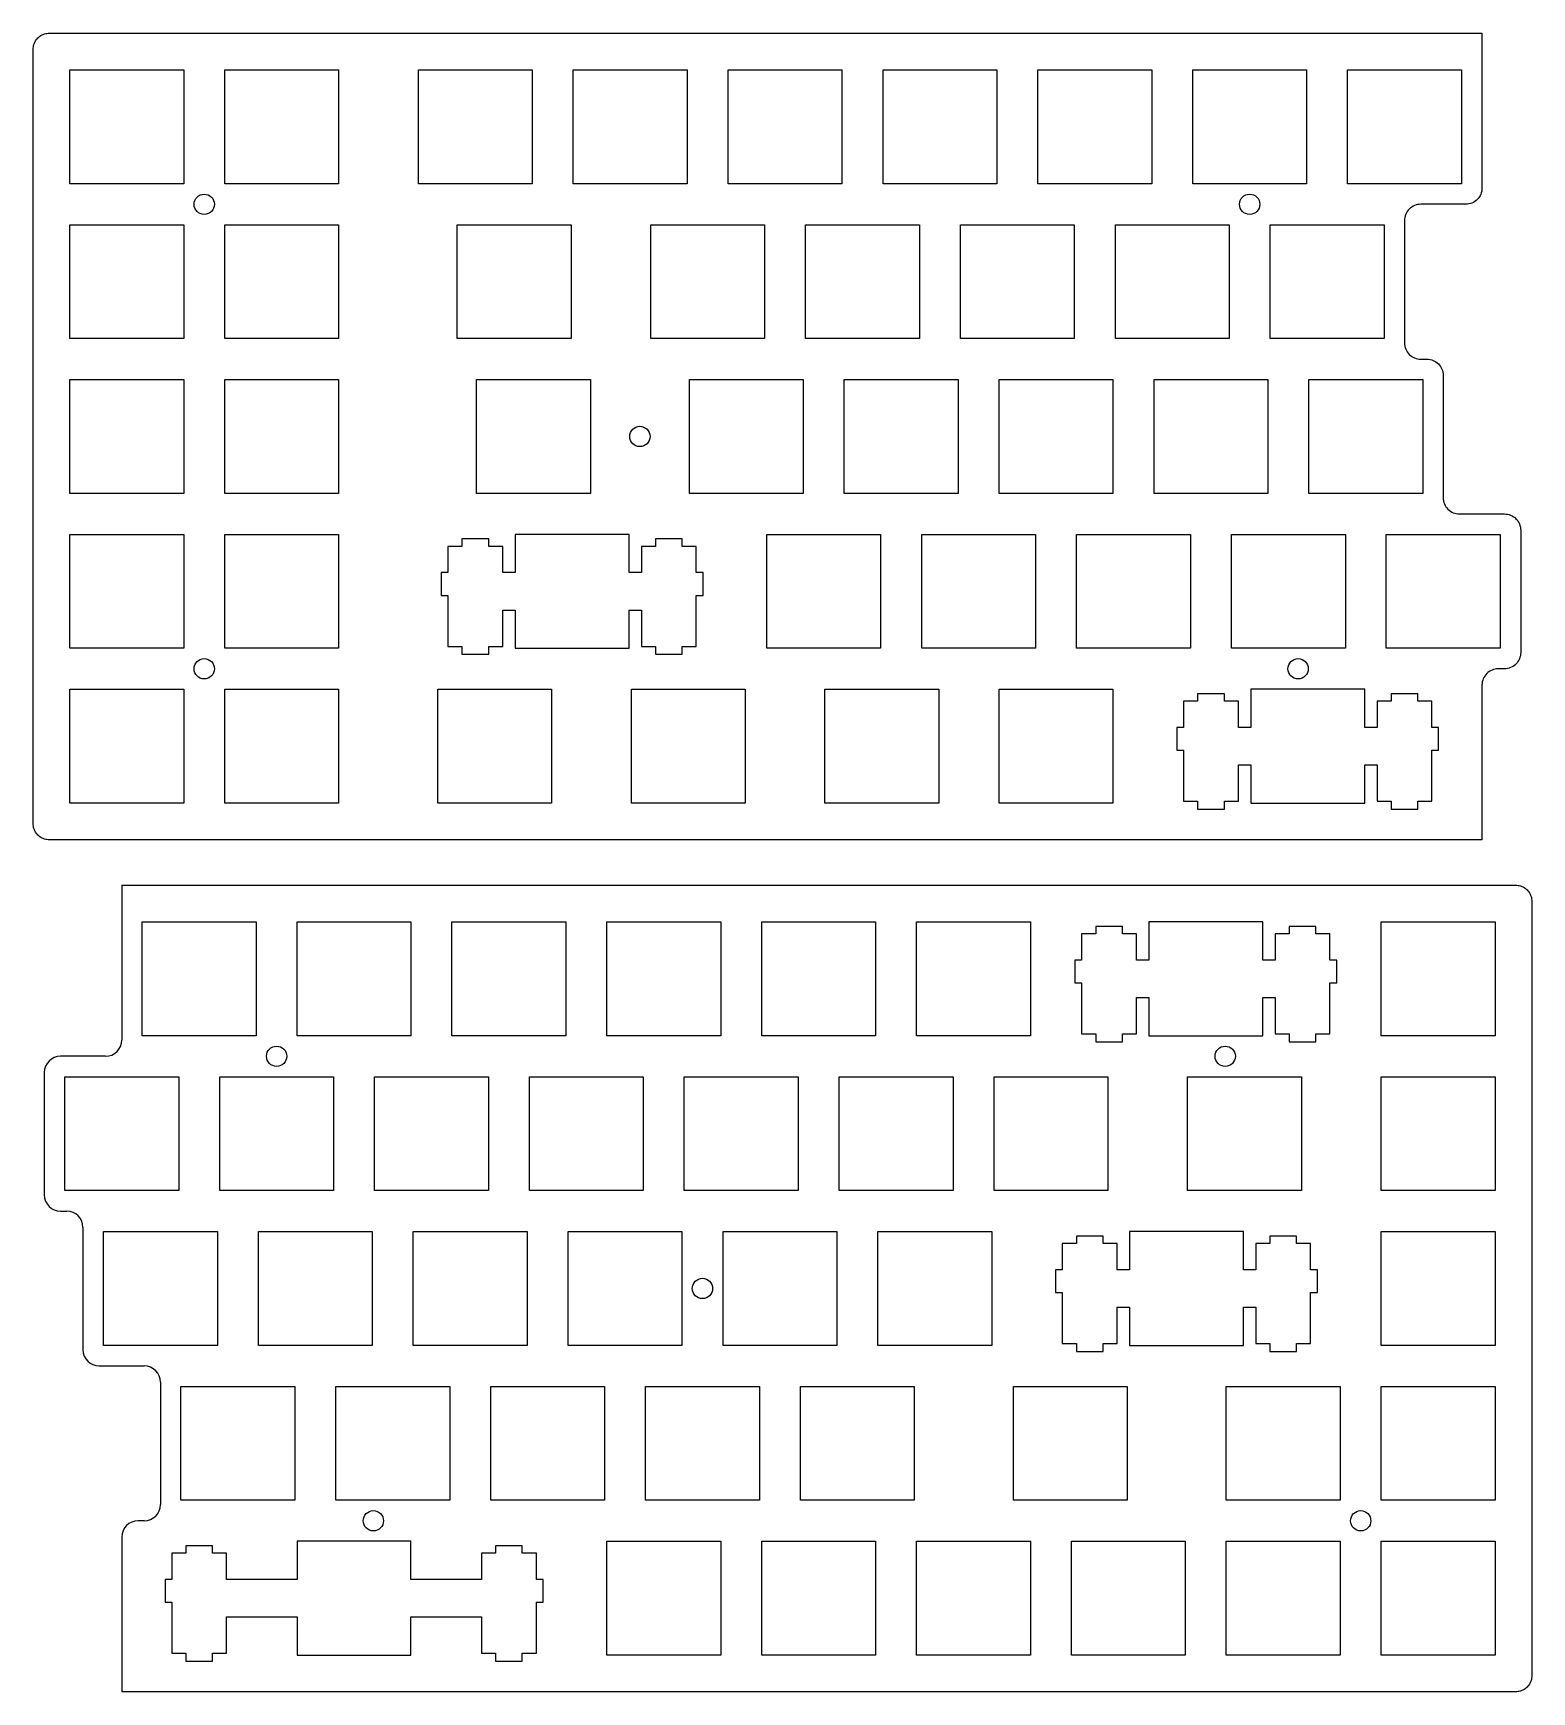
# Model space of a CAD drawing. Header units: millimetres. Extents: x 0 to 184, y -105 to 99.
import ezdxf

# ---------------------------------------------------------------- set-up
doc = ezdxf.new("R2010")
doc.units = ezdxf.units.MM
doc.layers.get('0').update_dxf_attribs({"linetype": 'CONTINUOUS'})

msp = doc.modelspace()

# ---------------------------------------------------------------- linework, layer by layer
for p, q in [((10.99, -5.49), (10.99, -24.54)), ((10.99, -5.49), (182.44, -5.49)), ((182.44, -5.49), (182.59, -5.49)), ((182.59, -5.49), (182.75, -5.51)), ((182.75, -5.51), (182.9, -5.54)), ((182.9, -5.54), (183.06, -5.58)), ((183.06, -5.58), (183.2, -5.64)), ((183.2, -5.64), (183.35, -5.7)), ((183.35, -5.7), (183.48, -5.78)), ((183.48, -5.78), (183.61, -5.87)), ((183.61, -5.87), (183.74, -5.97)), ((183.74, -5.97), (183.85, -6.07)), ((183.85, -6.07), (183.96, -6.19)), ((183.96, -6.19), (184.06, -6.31)), ((184.06, -6.31), (184.14, -6.44)), ((184.14, -6.44), (184.22, -6.58)), ((184.22, -6.58), (184.29, -6.72)), ((184.29, -6.72), (184.34, -6.87)), ((184.34, -6.87), (184.38, -7.02)), ((184.38, -7.02), (184.41, -7.17)), ((184.41, -7.17), (184.43, -7.33)), ((184.43, -7.33), (184.44, -7.49)), ((184.44, -7.49), (184.44, -102.74)), ((1.46, -28.54), (1.46, -43.59)), ((8.99, -26.54), (3.46, -26.54)), ((3.46, -45.59), (4.22, -45.59)), ((6.22, -47.59), (6.22, -62.64)), ((8.22, -64.64), (13.75, -64.64)), ((15.75, -66.64), (15.75, -81.69)), ((10.99, -85.69), (10.99, -104.74)), ((13.75, -83.69), (12.99, -83.69)), ((183.96, -104.04), (183.85, -104.15)), ((184.06, -103.91), (183.96, -104.04)), ((184.14, -103.78), (184.06, -103.91)), ((184.22, -103.65), (184.14, -103.78)), ((184.29, -103.5), (184.22, -103.65)), ((184.34, -103.36), (184.29, -103.5)), ((184.38, -103.2), (184.34, -103.36)), ((184.41, -103.05), (184.38, -103.2)), ((184.43, -102.89), (184.41, -103.05)), ((184.44, -102.74), (184.43, -102.89)), ((182.44, -104.74), (10.99, -104.74)), ((182.59, -104.73), (182.44, -104.74)), ((182.75, -104.71), (182.59, -104.73)), ((182.9, -104.68), (182.75, -104.71)), ((183.06, -104.64), (182.9, -104.68)), ((183.2, -104.59), (183.06, -104.64)), ((183.35, -104.52), (183.2, -104.59)), ((183.48, -104.44), (183.35, -104.52)), ((183.61, -104.36), (183.48, -104.44)), ((183.74, -104.26), (183.61, -104.36)), ((183.85, -104.15), (183.74, -104.26))]:
    msp.add_line(p, q)
msp.add_lwpolyline([(0.25, 1.33), (0.19, 1.47), (0.15, 1.63), (0.12, 1.78), (0.1, 1.94), (0.09, 2.09), (0.1, 97.34), (0.1, 97.5), (0.12, 97.66), (0.15, 97.81), (0.19, 97.96), (0.25, 98.11), (0.31, 98.25), (0.39, 98.39), (0.48, 98.52), (0.57, 98.64), (0.68, 98.76), (0.8, 98.86), (0.92, 98.96), (1.05, 99.05), (1.19, 99.13), (1.33, 99.19), (1.48, 99.25), (1.63, 99.29), (1.78, 99.32), (1.94, 99.34), (2.1, 99.34), (178.31, 99.34), (178.31, 80.29, -0.414214), (176.31, 78.29), (170.78, 78.29, 0.414214), (168.78, 76.29), (168.78, 61.24, 0.414214), (170.78, 59.24), (171.54, 59.24, -0.414214), (173.54, 57.24), (173.54, 42.19, 0.414214), (175.54, 40.19), (181.07, 40.19, -0.414214), (183.07, 38.19), (183.07, 23.14, -0.414214), (181.07, 21.14), (180.31, 21.14, 0.414214), (178.31, 19.14), (178.31, 0.09), (2.09, 0.09), (1.94, 0.1), (1.78, 0.12), (1.63, 0.15), (1.48, 0.19), (1.33, 0.25), (1.19, 0.31), (1.05, 0.39), (0.92, 0.47), (0.8, 0.57), (0.68, 0.68), (0.57, 0.79), (0.48, 0.92), (0.39, 1.05), (0.31, 1.19)], format="xyb", close=True)
for points in [[(4.62, 80.82), (4.62, 94.82), (18.62, 94.82), (18.62, 80.82)], [(23.67, 80.82), (23.67, 94.82), (37.67, 94.82), (37.67, 80.82)], [(47.48, 94.82), (61.48, 94.82), (61.48, 80.82), (47.48, 80.82)], [(66.53, 80.82), (66.53, 94.82), (80.53, 94.82), (80.53, 80.82)], [(85.58, 94.82), (99.58, 94.82), (99.58, 80.82), (85.58, 80.82)], [(118.63, 80.82), (104.63, 80.82), (104.63, 94.82), (118.63, 94.82)], [(123.68, 94.82), (137.68, 94.82), (137.68, 80.82), (123.68, 80.82)], [(142.73, 80.82), (142.73, 94.82), (156.73, 94.82), (156.73, 80.82)], [(161.78, 80.82), (161.78, 94.82), (175.78, 94.82), (175.78, 80.82)], [(18.62, 61.77), (4.62, 61.77), (4.62, 75.77), (18.62, 75.77)], [(37.67, 61.77), (23.67, 61.77), (23.67, 75.77), (37.67, 75.77)], [(52.24, 61.77), (52.24, 75.77), (66.25, 75.77), (66.25, 61.77)], [(76.06, 75.77), (90.06, 75.77), (90.06, 61.77), (76.06, 61.77)], [(95.11, 61.77), (95.11, 75.77), (109.11, 75.77), (109.11, 61.77)], [(128.16, 61.77), (114.16, 61.77), (114.16, 75.77), (128.16, 75.77)], [(133.21, 75.77), (147.21, 75.77), (147.21, 61.77), (133.21, 61.77)], [(166.26, 75.77), (166.26, 61.77), (152.26, 61.77), (152.26, 75.77)], [(4.62, 56.72), (18.62, 56.72), (18.62, 42.72), (4.62, 42.72)], [(23.67, 42.72), (23.67, 56.72), (37.67, 56.72), (37.67, 42.72)], [(68.63, 56.72), (68.63, 42.72), (54.63, 42.72), (54.63, 56.72)], [(80.82, 56.72), (94.82, 56.72), (94.82, 42.72), (80.82, 42.72)], [(113.87, 42.72), (99.87, 42.72), (99.87, 56.72), (113.87, 56.72)], [(118.92, 56.72), (132.92, 56.72), (132.92, 42.72), (118.92, 42.72)], [(151.97, 56.72), (151.97, 42.72), (137.97, 42.72), (137.97, 56.72)], [(157.02, 42.72), (157.02, 56.72), (171.02, 56.72), (171.02, 42.72)], [(18.62, 23.67), (4.62, 23.67), (4.62, 37.67), (18.62, 37.67)], [(23.67, 37.67), (37.67, 37.67), (37.67, 23.67), (23.67, 23.67)], [(81.66, 23.9), (81.66, 30.17), (82.49, 30.17), (82.49, 32.97), (81.66, 32.97), (81.66, 36.2), (79.94, 36.2), (79.94, 37.12), (76.64, 37.12), (76.64, 36.2), (74.91, 36.2), (74.91, 32.97), (73.39, 32.97), (73.39, 37.67), (59.39, 37.67), (59.39, 32.97), (57.86, 32.97), (57.86, 36.2), (56.14, 36.2), (56.14, 37.12), (52.84, 37.12), (52.84, 36.2), (51.11, 36.2), (51.11, 32.97), (50.29, 32.97), (50.29, 30.17), (51.11, 30.17), (51.11, 23.9), (52.84, 23.9), (52.84, 22.92), (56.14, 22.92), (56.14, 23.9), (57.86, 23.9), (57.86, 28.37), (59.39, 28.37), (59.39, 23.67), (73.39, 23.67), (73.39, 28.37), (74.91, 28.37), (74.91, 23.9), (76.64, 23.9), (76.64, 22.92), (79.94, 22.92), (79.94, 23.9)], [(104.34, 23.67), (90.34, 23.67), (90.34, 37.67), (104.34, 37.67)], [(109.39, 37.67), (123.4, 37.67), (123.4, 23.67), (109.39, 23.67)], [(142.44, 37.67), (142.44, 23.67), (128.44, 23.67), (128.44, 37.67)], [(161.5, 37.67), (161.5, 23.67), (147.49, 23.67), (147.49, 37.67)], [(180.55, 37.67), (180.55, 23.67), (166.54, 23.67), (166.54, 37.67)], [(4.62, 4.62), (4.62, 18.62), (18.62, 18.62), (18.62, 4.62)], [(23.67, 4.62), (23.67, 18.62), (37.67, 18.62), (37.67, 4.62)], [(63.86, 18.62), (63.86, 4.62), (49.86, 4.62), (49.86, 18.62)], [(87.68, 4.62), (73.68, 4.62), (73.68, 18.62), (87.68, 18.62)], [(97.49, 18.62), (111.49, 18.62), (111.49, 4.62), (97.49, 4.62)], [(132.92, 18.62), (132.92, 4.62), (118.92, 4.62), (118.92, 18.62)], [(172.97, 11.12), (172.97, 13.92), (172.15, 13.92), (172.15, 17.15), (170.43, 17.15), (170.43, 18.07), (167.13, 18.07), (167.13, 17.15), (165.4, 17.15), (165.4, 13.92), (163.88, 13.92), (163.88, 18.62), (149.88, 18.62), (149.88, 13.92), (148.35, 13.92), (148.35, 17.15), (146.63, 17.15), (146.63, 18.07), (143.33, 18.07), (143.33, 17.15), (141.6, 17.15), (141.6, 13.92), (140.78, 13.92), (140.78, 11.12), (141.6, 11.12), (141.6, 4.85), (143.33, 4.85), (143.33, 3.87), (146.63, 3.87), (146.63, 4.85), (148.35, 4.85), (148.35, 9.32), (149.88, 9.32), (149.88, 4.62), (163.88, 4.62), (163.88, 9.32), (165.4, 9.32), (165.4, 4.85), (167.13, 4.85), (167.13, 3.87), (170.43, 3.87), (170.43, 4.85), (172.15, 4.85), (172.15, 11.12)], [(13.51, -10.01), (27.51, -10.01), (27.51, -24.01), (13.51, -24.01)], [(32.56, -24.01), (32.56, -10.01), (46.56, -10.01), (46.56, -24.01)], [(65.61, -24.01), (51.61, -24.01), (51.61, -10.01), (65.61, -10.01)], [(84.66, -10.01), (84.66, -24.01), (70.66, -24.01), (70.66, -10.01)], [(89.71, -10.01), (103.71, -10.01), (103.71, -24.01), (89.71, -24.01)], [(108.76, -10.01), (122.76, -10.01), (122.76, -24.01), (108.76, -24.01)], [(157.89, -11.48), (157.89, -10.56), (154.59, -10.56), (154.59, -11.48), (152.86, -11.48), (152.86, -14.71), (151.34, -14.71), (151.34, -10.01), (137.34, -10.01), (137.34, -14.71), (135.81, -14.71), (135.81, -11.48), (134.09, -11.48), (134.09, -10.56), (130.79, -10.56), (130.79, -11.48), (129.06, -11.48), (129.06, -14.71), (128.24, -14.71), (128.24, -17.51), (129.06, -17.51), (129.06, -23.78), (130.79, -23.78), (130.79, -24.76), (134.09, -24.76), (134.09, -23.78), (135.81, -23.78), (135.81, -19.31), (137.34, -19.31), (137.34, -24.01), (151.34, -24.01), (151.34, -19.31), (152.86, -19.31), (152.86, -23.78), (154.59, -23.78), (154.59, -24.76), (157.89, -24.76), (157.89, -23.78), (159.61, -23.78), (159.61, -17.51), (160.44, -17.51), (160.44, -14.71), (159.61, -14.71), (159.61, -11.48)], [(179.91, -10.01), (179.91, -24.01), (165.91, -24.01), (165.91, -10.01)], [(17.99, -29.06), (17.99, -43.06), (3.99, -43.06), (3.99, -29.06)], [(37.04, -43.06), (23.04, -43.06), (23.04, -29.06), (37.04, -29.06)], [(56.09, -29.06), (56.09, -43.06), (42.09, -43.06), (42.09, -29.06)], [(61.14, -29.06), (75.14, -29.06), (75.14, -43.06), (61.14, -43.06)], [(80.19, -29.06), (94.19, -29.06), (94.19, -43.06), (80.19, -43.06)], [(113.24, -29.06), (113.24, -43.06), (99.24, -43.06), (99.24, -29.06)], [(132.29, -43.06), (118.29, -43.06), (118.29, -29.06), (132.29, -29.06)], [(156.1, -29.06), (156.1, -43.06), (142.1, -43.06), (142.1, -29.06)], [(165.91, -29.06), (179.91, -29.06), (179.91, -43.06), (165.91, -43.06)], [(22.75, -62.11), (8.75, -62.11), (8.75, -48.11), (22.75, -48.11)], [(27.8, -48.11), (41.8, -48.11), (41.8, -62.11), (27.8, -62.11)], [(60.85, -48.11), (60.85, -62.11), (46.85, -62.11), (46.85, -48.11)], [(65.9, -48.11), (79.9, -48.11), (79.9, -62.11), (65.9, -62.11)], [(84.95, -62.11), (84.95, -48.11), (98.95, -48.11), (98.95, -62.11)], [(118, -48.11), (118, -62.11), (104, -62.11), (104, -48.11)], [(155.51, -49.58), (155.51, -48.66), (152.21, -48.66), (152.21, -49.58), (150.48, -49.58), (150.48, -52.81), (148.96, -52.81), (148.96, -48.11), (134.96, -48.11), (134.96, -52.81), (133.43, -52.81), (133.43, -49.58), (131.71, -49.58), (131.71, -48.66), (128.41, -48.66), (128.41, -49.58), (126.68, -49.58), (126.68, -52.81), (125.86, -52.81), (125.86, -55.61), (126.68, -55.61), (126.68, -61.88), (128.41, -61.88), (128.41, -62.86), (131.71, -62.86), (131.71, -61.88), (133.43, -61.88), (133.43, -57.41), (134.96, -57.41), (134.96, -62.11), (148.96, -62.11), (148.96, -57.41), (150.48, -57.41), (150.48, -61.88), (152.21, -61.88), (152.21, -62.86), (155.51, -62.86), (155.51, -61.88), (157.23, -61.88), (157.23, -55.61), (158.06, -55.61), (158.06, -52.81), (157.23, -52.81), (157.23, -49.58)], [(179.91, -48.11), (179.91, -62.11), (165.91, -62.11), (165.91, -48.11)], [(18.27, -81.16), (18.27, -67.16), (32.28, -67.16), (32.28, -81.16)], [(37.32, -81.16), (37.32, -67.16), (51.33, -67.16), (51.33, -81.16)], [(70.38, -67.16), (70.38, -81.16), (56.37, -81.16), (56.37, -67.16)], [(75.42, -81.16), (75.42, -67.16), (89.42, -67.16), (89.42, -81.16)], [(108.48, -81.16), (94.47, -81.16), (94.47, -67.16), (108.48, -67.16)], [(134.67, -81.16), (120.67, -81.16), (120.67, -67.16), (134.67, -67.16)], [(146.86, -81.16), (146.86, -67.16), (160.86, -67.16), (160.86, -81.16)], [(179.91, -67.16), (179.91, -81.16), (165.91, -81.16), (165.91, -67.16)], [(32.56, -100.21), (46.56, -100.21), (46.56, -95.51), (55.24, -95.51), (55.24, -99.98), (56.96, -99.98), (56.96, -100.96), (60.26, -100.96), (60.26, -99.98), (61.99, -99.98), (61.99, -93.71), (62.81, -93.71), (62.81, -90.91), (61.99, -90.91), (61.99, -87.68), (60.26, -87.68), (60.26, -86.76), (56.96, -86.76), (56.96, -87.68), (55.24, -87.68), (55.24, -90.91), (46.56, -90.91), (46.56, -86.21), (32.56, -86.21), (32.56, -90.91), (23.89, -90.91), (23.89, -87.68), (22.16, -87.68), (22.16, -86.76), (18.86, -86.76), (18.86, -87.68), (17.14, -87.68), (17.14, -90.91), (16.31, -90.91), (16.31, -93.71), (17.14, -93.71), (17.14, -99.98), (18.86, -99.98), (18.86, -100.96), (22.16, -100.96), (22.16, -99.98), (23.89, -99.98), (23.89, -95.51), (32.56, -95.51)], [(70.66, -86.21), (84.66, -86.21), (84.66, -100.21), (70.66, -100.21)], [(89.71, -100.21), (89.71, -86.21), (103.71, -86.21), (103.71, -100.21)], [(108.76, -100.21), (108.76, -86.21), (122.76, -86.21), (122.76, -100.21)], [(127.81, -100.21), (127.81, -86.21), (141.81, -86.21), (141.81, -100.21)], [(160.86, -86.21), (160.86, -100.21), (146.86, -100.21), (146.86, -86.21)], [(179.91, -100.21), (165.91, -100.21), (165.91, -86.21), (179.91, -86.21)]]:
    msp.add_lwpolyline(points, close=True)
for centre in [(21.14, 78.29), (149.73, 78.29), (74.72, 49.72), (21.14, 21.14), (155.69, 21.14), (30.04, -26.54), (146.72, -26.54), (82.42, -55.11), (41.94, -83.69), (163.39, -83.69)]:
    msp.add_circle(centre, 1.25)
for centre, start, end in [((8.99, -24.54), -90, 0), ((3.46, -28.54), 90, 180), ((3.46, -43.59), 180, 270), ((4.22, -47.59), 0, 90), ((8.22, -62.64), 180, 270), ((13.75, -66.64), 0, 90), ((13.75, -81.69), -90, 0), ((12.99, -85.69), 90, 180)]:
    msp.add_arc(centre, 2, start, end)

doc.saveas('drawing.dxf')
